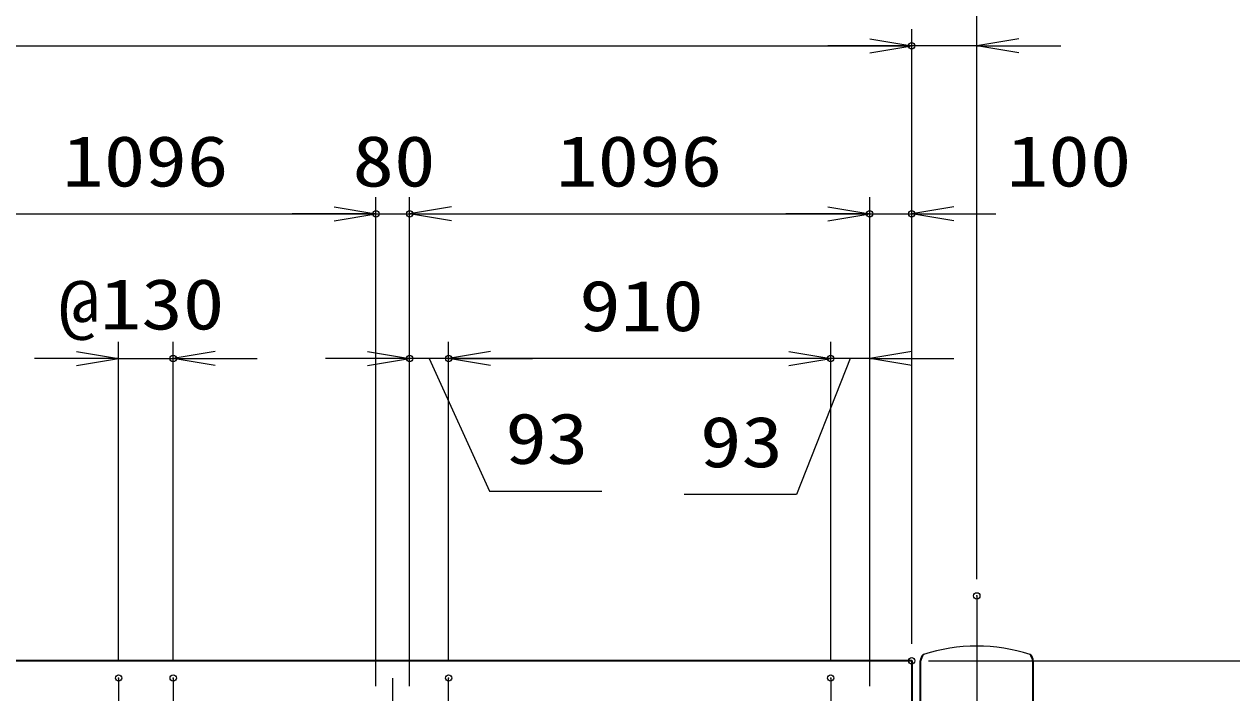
# Model space of a CAD drawing. Units: millimetres at full size. Extents: x -11880 to 11880, y -8400 to 8400.
# Drawn here: x 3734 to 6611, y 663 to 2254 of the extents above; entities that cross this region are included whole.
import ezdxf
from ezdxf.enums import TextEntityAlignment as Align

# ---------------------------------------------------------------- set-up
doc = ezdxf.new("R2010")
doc.units = ezdxf.units.MM
doc.header["$LTSCALE"] = 30
doc.header["$PDMODE"] = 32
doc.header["$PDSIZE"] = 15
doc.linetypes.add('USER1', pattern=[18, 12, -1.5, 3, -1.5])
for name, color, linetype, lineweight in [('0-1_外形線', 7, 'Continuous', 35), ('0-2_軸線', 200, 'USER1', 15), ('0-4_寸法線', 4, 'Continuous', 18), ('0-5_0', 7, 'Continuous', 18)]:
    doc.layers.add(name, color=color, linetype=linetype, lineweight=lineweight)
doc.layers.add('0-6_Defpoints', color=7, linetype='Continuous')
doc.styles.add('ＭＳ ゴシック', font='')
doc.styles.get('ＭＳ ゴシック').set_extended_font_data('MS Gothic')

# ---------------------------------------------------------------- blocks, each defined once
blk = doc.blocks.new('_Open')
at = {"layer": '0-5_0', "color": 4}
blk.add_line((-30, 5), (0, 0), dxfattribs=at)
blk.add_lwpolyline([(-30, -5), (0, 0), (-30, 0)], dxfattribs=at)

msp = doc.modelspace()

# ---------------------------------------------------------------- linework, layer by layer
at = {"layer": '0-1_外形線'}
for p, q in [((5848.17, 738.78), (5848.17, 638.78)), ((5869.47, -441.22), (5869.47, 738.78)), ((6136.87, 738.78), (6136.87, -736.22))]:
    msp.add_line(p, q, dxfattribs=at)
msp.add_lwpolyline([(5848.17, 738.78), (-151.83, 738.78), (-151.83, 171.28)], dxfattribs=at)
for centre, start, end in [((5889.47, 738.78), 131.40962, 180), ((6116.87, 738.78), 0, 48.59038)]:
    msp.add_arc(centre, 20, start, end, dxfattribs=at)
at = {"layer": '0-2_軸線'}
for p, q in [((6003.17, 893.35), (6003.17, -1640.69)), ((3959.17, 697.78), (3959.17, -600.22)), ((4089.17, 697.78), (4089.17, -600.22)), ((4612.17, -600.22), (4612.17, 697.78)), ((4745.17, -600.22), (4745.17, 697.78)), ((5655.17, 697.78), (5655.17, -600.22))]:
    msp.add_line(p, q, dxfattribs=at)
at = {"layer": '0-4_寸法線'}
for p, q in [((6003.17, 933.35), (6003.17, 2585.92)), ((5848.17, 778.78), (5848.17, 2242.5)), ((5848.17, 778.78), (5848.17, 2242.5)), ((6003.17, 933.35), (6003.17, 2242.5)), ((-151.83, 2202.5), (5848.17, 2202.5)), ((5748.17, 2202.5), (5648.17, 2202.5)), ((6003.17, 2202.5), (5848.17, 2202.5)), ((6103.17, 2202.5), (6203.17, 2202.5)), ((4572.17, 678.78), (4572.17, 1842.5)), ((4572.17, 678.78), (4572.17, 1842.5)), ((4652.17, 678.78), (4652.17, 1842.5)), ((4652.17, 678.78), (4652.17, 1842.5)), ((5748.17, 678.78), (5748.17, 1842.5)), ((5748.17, 678.78), (5748.17, 1842.5)), ((5848.17, 778.78), (5848.17, 1842.5)), ((3476.17, 1802.5), (4572.17, 1802.5)), ((4472.17, 1802.5), (4372.17, 1802.5)), ((4572.17, 1802.5), (4652.17, 1802.5)), ((4652.17, 1802.5), (5748.17, 1802.5)), ((4752.17, 1802.5), (4852.17, 1802.5)), ((5648.17, 1802.5), (5548.17, 1802.5)), ((5748.17, 1802.5), (5848.17, 1802.5)), ((5948.17, 1802.5), (6048.17, 1802.5)), ((3959.17, 737.78), (3959.17, 1498.26)), ((4089.17, 737.78), (4089.17, 1498.26)), ((4652.17, 678.78), (4652.17, 1498.26)), ((4745.17, 737.78), (4745.17, 1498.26)), ((4745.17, 737.78), (4745.17, 1498.26)), ((5655.17, 737.78), (5655.17, 1498.26)), ((5655.17, 737.78), (5655.17, 1498.26)), ((5748.17, 678.78), (5748.17, 1498.26)), ((3859.17, 1458.26), (3759.17, 1458.26)), ((3959.17, 1458.26), (4089.17, 1458.26)), ((4189.17, 1458.26), (4289.17, 1458.26)), ((4552.17, 1458.26), (4452.17, 1458.26)), ((4745.17, 1458.26), (4652.17, 1458.26)), ((5655.17, 1458.26), (4745.17, 1458.26)), ((4845.17, 1458.26), (4945.17, 1458.26)), ((5555.17, 1458.26), (5455.17, 1458.26)), ((5748.17, 1458.26), (5655.17, 1458.26)), ((5848.17, 1458.26), (5948.17, 1458.26)), ((5888.17, 738.78), (7840.4, 738.78)), ((5888.17, 738.78), (8240.4, 738.78)), ((5888.17, 738.78), (8640.4, 738.78))]:
    msp.add_line(p, q, dxfattribs=at)
for points in [[(4698.67, 1458.26), (4842.62, 1142.36), (5109.82, 1142.36)], [(5701.67, 1458.26), (5573.49, 1134.27), (5306.29, 1134.27)]]:
    msp.add_lwpolyline(points, dxfattribs=at)
at = {"layer": '0-5_0'}
msp.add_arc((6003.17, 361), 412.77, 72.0912, 107.9088, dxfattribs=at)
at = {"layer": '0-6_Defpoints'}
for p in [(5848.17, 2202.5), (4572.17, 1802.5), (4652.17, 1802.5), (5748.17, 1802.5), (5848.17, 1802.5), (4089.17, 1458.26), (4652.17, 1458.26), (4745.17, 1458.26), (5655.17, 1458.26), (6003.17, 893.35), (5848.17, 738.78), (5848.17, 738.78), (3959.17, 697.78), (4089.17, 697.78), (4745.17, 697.78), (5655.17, 697.78)]:
    msp.add_point(p, dxfattribs=at)

# ---------------------------------------------------------------- block references
at = {"layer": '0-4_寸法線', "xscale": 3.333333, "yscale": 3.333333}
for p in [(5848.17, 2202.5), (5848.17, 2202.5), (4572.17, 1802.5), (4572.17, 1802.5), (5748.17, 1802.5), (5748.17, 1802.5), (3959.17, 1458.26), (4652.17, 1458.26), (5655.17, 1458.26), (5655.17, 1458.26)]:
    msp.add_blockref('_Open', p, dxfattribs=at)
at = {"layer": '0-4_寸法線', "xscale": 3.333333, "yscale": 3.333333, "rotation": 180}
for p in [(6003.17, 2202.5), (4652.17, 1802.5), (4652.17, 1802.5), (5848.17, 1802.5), (4089.17, 1458.26), (4745.17, 1458.26), (4745.17, 1458.26), (5748.17, 1458.26)]:
    msp.add_blockref('_Open', p, dxfattribs=at)

# ---------------------------------------------------------------- texts
at = {"layer": '0-4_寸法線', "color": 254, "style": 'ＭＳ ゴシック', "width": 1.2}
for s, p in [('1096', (3824.97, 1831.19)), ('80', (4516.17, 1831.19)), ('1096', (5000.97, 1831.19)), ('100', (6074.52, 1831.19)), ('@130', (3815.37, 1490.95)), ('910', (5056.17, 1486.95)), ('93', (4880.22, 1171.04)), ('93', (5343.89, 1162.96))]:
    msp.add_text(s, height=121.2, dxfattribs=at).set_placement(p, align=Align.BOTTOM_LEFT)

doc.saveas('drawing.dxf')
